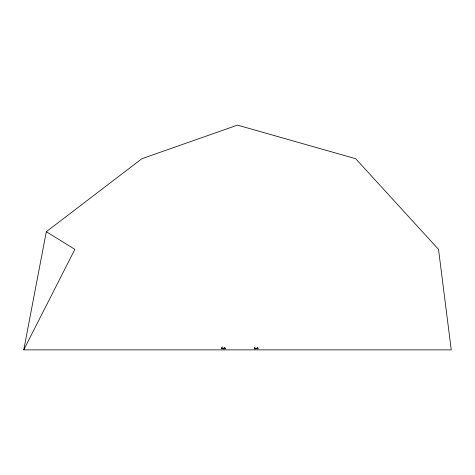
<?xml version="1.0" encoding="UTF-8"?>
<svg xmlns="http://www.w3.org/2000/svg" width="475" height="475" viewBox="0 0 475 475"><rect width="100%" height="100%" fill="white"/><g stroke="black" fill="none" stroke-linecap="round" stroke-linejoin="round"><path stroke-width="0.36" stroke-dasharray="2.38 1.78" d="M225.079 349.137A3.123 0.511 0 0 0 225.37 349.101C226.183 345.966 220.548 345.966 221.368 349.101A3.123 0.511 0 0 0 221.659 349.137M257.848 349.137C259.73 346.043 252.558 346.043 254.44 349.137M222.128 347.13L221.985 348.217L222.65 349.083M224.081 349.083L224.746 348.217L224.604 347.13M254.909 347.13L254.76 348.217L255.431 349.083A2.779 0.41 0 0 0 256.856 349.066L258.026 348.977M256.856 349.083L257.527 348.217L257.385 347.13M221.314 348.953L221.665 348.858A3.105 0.505 0 0 0 225.073 348.858L225.423 348.953M254.089 348.953L255.431 348.923A2.779 0.41 0 0 0 256.856 348.923L258.198 348.953M224.604 348.561L225.132 348.193M257.385 348.561L258.145 348.169M222.799 348.49L223.862 348.442L223.939 348.769L222.799 348.769L223.939 348.632L223.369 348.531M222.799 348.769L223.369 348.674M223.939 348.49L222.817 348.656L223.921 348.603M255.574 348.49L256.714 348.49L256.144 348.87L255.574 348.49L256.714 348.769L256.144 348.674M255.574 348.769L256.714 348.632M256.714 348.49L256.144 348.585M257.907 348.193L254.143 348.169M225.251 348.977L225.073 348.994A3.105 0.505 0 0 1 221.659 348.994L221.487 348.977M256.144 348.531L255.574 348.632L256.144 348.727M255.431 349.066L254.262 348.977M254.38 348.193L254.909 348.561M221.605 348.193L222.098 348.335L221.813 348.211A3.147 0.517 0 0 0 222.846 348.276L223.868 348.276A3.147 0.517 0 0 0 224.889 348.217A3.438 0.558 0 0 0 225.364 348.169M221.813 348.211L222.128 348.561M258.145 349.101C258.946 347.296 253.341 347.296 254.143 349.101M225.364 349.101L225.364 347.884A3.438 0.558 0 0 1 224.622 347.961M221.368 349.101L221.368 347.884A3.438 0.558 0 0 0 222.116 347.961M224.889 347.938A3.147 0.517 0 0 1 223.868 347.997L222.864 347.997A3.147 0.517 0 0 1 221.825 347.938M222.116 348.24A3.438 0.558 0 0 1 221.368 348.169"/><path stroke-width="0.71" d="M23.75 349.873L46.318 231.717L141.906 158.692L237.5 125.127L355.656 158.692L438.52 249.363L451.25 349.873L23.75 349.873L74.872 249.363L46.318 231.717"/></g></svg>
